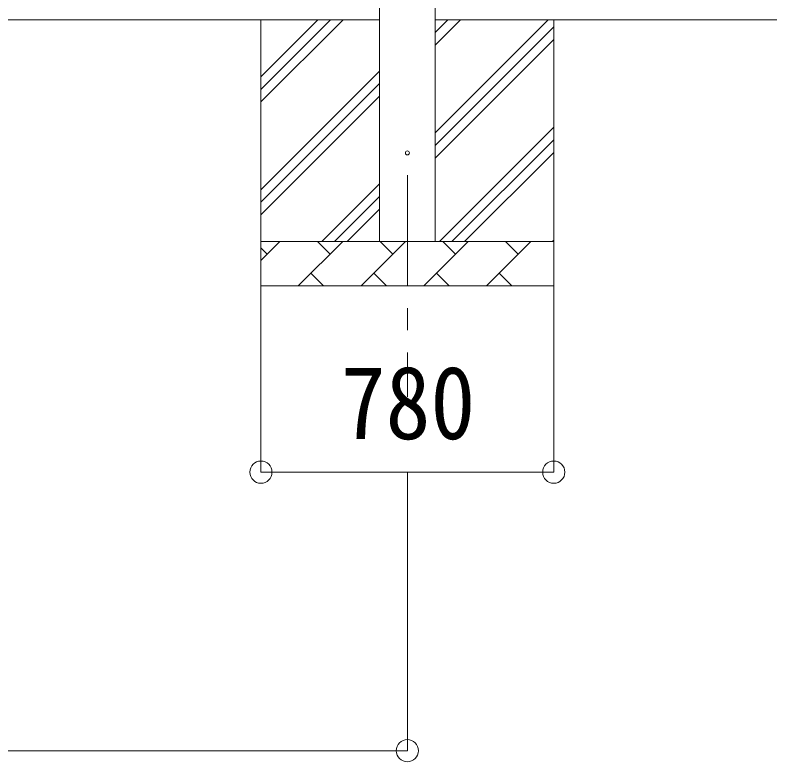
# Model space of a CAD drawing. Units: millimetres at full size, sheet at 1:50; some dimension numbers follow another scale. Extents: x -14053 to 14053, y -9700 to 9700.
# Drawn here: x -2758 to -1042, y -6404 to -4721 of the extents above; entities that cross this region are included whole.
import ezdxf
from ezdxf.enums import TextEntityAlignment as Align

# ---------------------------------------------------------------- set-up
doc = ezdxf.new("R2010")
doc.units = ezdxf.units.MM
doc.header["$LTSCALE"] = 50
doc.header["$PDMODE"] = 32
doc.header["$PDSIZE"] = 50
doc.linetypes.add('CHAIN1', pattern=[8, 5, -1, 1, -1])
for name, color, linetype, lineweight in [('0-0_0', 7, 'Continuous', 9), ('0-1_Defpoints', 4, 'Continuous', 9), ('0-6_PARTS1', 6, 'Continuous', 9)]:
    doc.layers.add(name, color=color, linetype=linetype, lineweight=lineweight)
doc.styles.add('ＭＳ ゴシック', font='')
doc.styles.get('ＭＳ ゴシック').set_extended_font_data('MS Gothic')

msp = doc.modelspace()

# ---------------------------------------------------------------- linework, layer by layer
at = {"layer": '0-0_0'}
for p, q in [((-1936.79, -4731.48), (-6484.79, -4731.48)), ((-2204.29, -4731.48), (-2204.29, -5331.48)), ((-2204.29, -4916.53), (-2019.24, -4731.48)), ((-2204.29, -4888.25), (-2047.52, -4731.48)), ((-2204.29, -4859.96), (-2075.81, -4731.48)), ((-1811.79, -4731.48), (-1041.79, -4731.48)), ((-1811.79, -4986.58), (-1556.69, -4731.48)), ((-1811.79, -4788.59), (-1754.68, -4731.48)), ((-1811.79, -4760.31), (-1782.96, -4731.48)), ((-1544.29, -4731.48), (-1544.29, -5331.48)), ((-1811.79, -5014.87), (-1544.29, -4747.37)), ((-1811.79, -5043.15), (-1544.29, -4775.65)), ((-2204.29, -5114.52), (-1936.79, -4847.02)), ((-2204.29, -5142.81), (-1936.79, -4875.31)), ((-2204.29, -5171.09), (-1936.79, -4903.59)), ((-1802.13, -5231.48), (-1544.29, -4973.64)), ((-1773.85, -5231.48), (-1544.29, -5001.92)), ((-1745.56, -5231.48), (-1544.29, -5030.21)), ((-2066.69, -5231.48), (-1936.79, -5101.58)), ((-2038.41, -5231.48), (-1936.79, -5129.87)), ((-2010.12, -5231.48), (-1936.79, -5158.15)), ((-2204.29, -5231.48), (-1544.29, -5231.48)), ((-2204.29, -5274.38), (-2161.4, -5231.48)), ((-2119.97, -5331.48), (-2019.97, -5231.48)), ((-2048.53, -5260.04), (-2077.08, -5231.48)), ((-1978.55, -5331.48), (-1878.55, -5231.48)), ((-1907.11, -5260.04), (-1935.66, -5231.48)), ((-1837.13, -5331.48), (-1737.13, -5231.48)), ((-1765.68, -5260.04), (-1794.24, -5231.48)), ((-1695.71, -5331.48), (-1595.71, -5231.48)), ((-1624.26, -5260.04), (-1652.82, -5231.48)), ((-1547.57, -5231.48), (-1544.29, -5228.2)), ((-2189.95, -5260.04), (-2204.29, -5245.7)), ((-2091.42, -5302.93), (-2062.87, -5331.48)), ((-1950, -5302.93), (-1921.45, -5331.48)), ((-1808.58, -5302.93), (-1780.02, -5331.48)), ((-1667.16, -5302.93), (-1638.6, -5331.48)), ((-1544.29, -5331.48), (-2204.29, -5331.48))]:
    msp.add_line(p, q, dxfattribs=at)
at = {"layer": '0-1_Defpoints'}
for p, q in [((-1936.79, -5231.48), (-1936.79, -1731.48)), ((-1811.79, -1731.48), (-1811.79, -5231.48))]:
    msp.add_line(p, q, dxfattribs=at)
at = {"layer": '0-1_Defpoints', "color": 7, "linetype": 'CHAIN1'}
msp.add_line((-1874.29, -5081.48), (-1874.29, -5581.48), dxfattribs=at)
at = {"layer": '0-1_Defpoints'}
msp.add_circle((-1874.29, -5031.48), 4.5, dxfattribs=at)
at = {"layer": '0-6_PARTS1'}
for p, q in [((-2204.29, -5751.27), (-2204.29, -5331.48)), ((-1544.29, -5751.27), (-1544.29, -5331.48)), ((-2204.29, -5751.27), (-1544.29, -5751.27)), ((-1874.29, -6379.32), (-1874.29, -5751.27)), ((-1874.29, -6379.32), (-6547.29, -6379.32))]:
    msp.add_line(p, q, dxfattribs=at)
for p in [(-2204.29, -5751.27), (-1544.29, -5751.27), (-1874.29, -6379.32)]:
    msp.add_point(p, dxfattribs=at)

# ---------------------------------------------------------------- texts
at = {"layer": '0-6_PARTS1', "color": 7, "style": 'ＭＳ ゴシック', "width": 0.9}
msp.add_text('780', height=165, dxfattribs=at).set_placement((-2024.29, -5726.27), align=Align.BOTTOM_LEFT)

doc.saveas('drawing.dxf')
